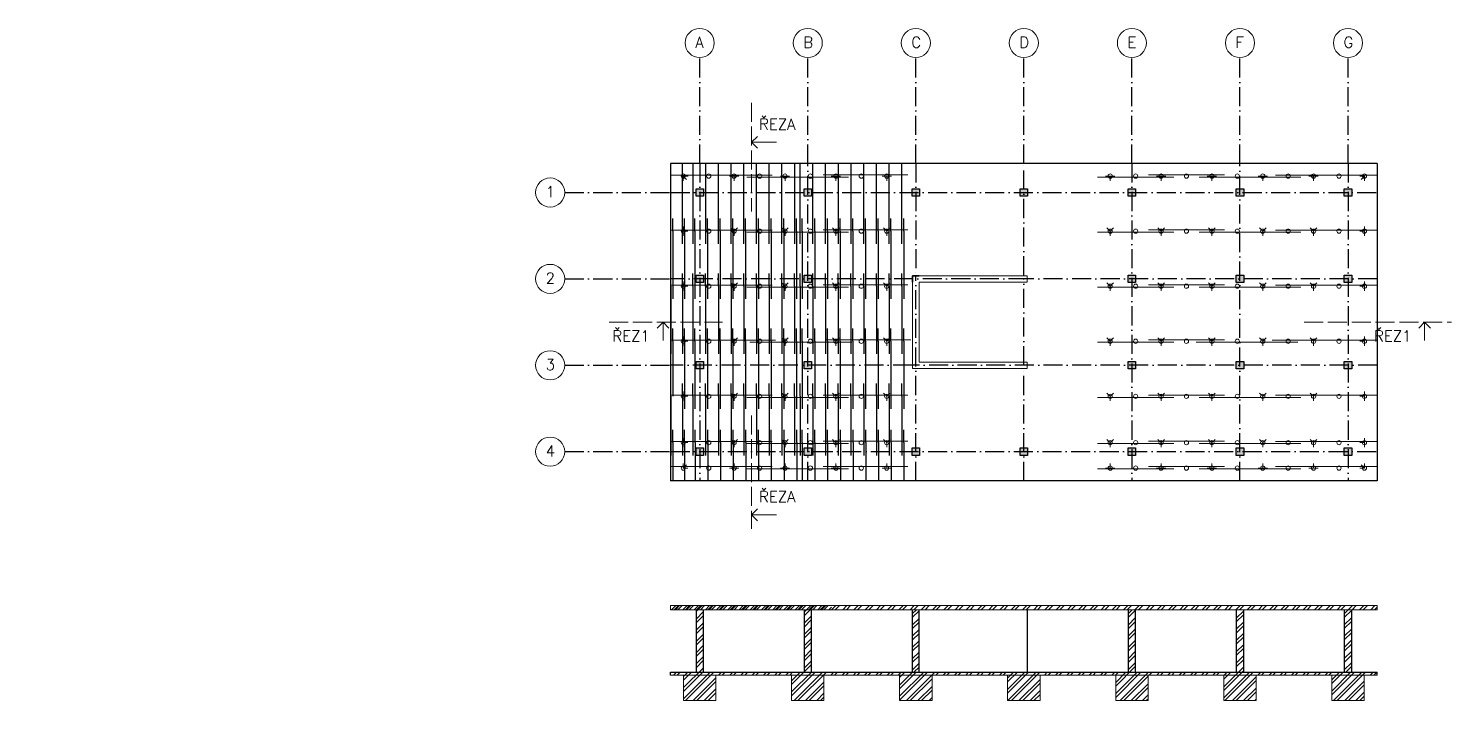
# Model space of a CAD drawing. Header units: millimetres. Extents: x -3518363 to 3223740, y -1530229 to 774657.
# Drawn here: x 2167958 to 2235130, y -194760 to -163017 of the extents above; entities that cross this region are included whole.
import ezdxf

# ---------------------------------------------------------------- set-up
doc = ezdxf.new("R2010")
doc.units = ezdxf.units.MM
doc.header["$LTSCALE"] = 15
doc.header["$MEASUREMENT"] = 0
doc.linetypes.add('ACAD_ISO02W100', pattern=[15, 12, -3])
doc.linetypes.add('ACAD_ISO10W100', pattern=[18, 12, -3, 0, -3])
for name, color, linetype, lineweight in [('bedneni-stena', 7, 'CONTINUOUS', 18), ('BEDNĚNÍ', 150, 'ACAD_ISO02W100', 15), ('Okna a dveře', 2, 'CONTINUOUS', 30), ('osy prův', 30, 'ACAD_ISO10W100', 15), ('texty', 255, 'CONTINUOUS', 15), ('ŘEZ', 11, 'ACAD_ISO10W100', 15), ('šrafy', 32, 'CONTINUOUS', 15)]:
    doc.layers.add(name, color=color, linetype=linetype, lineweight=lineweight)
for name, color, linetype in [('HRANICE ZEMINY', 200, 'CONTINUOUS'), ('objekt 1', 40, 'CONTINUOUS'), ('sloupy', 100, 'CONTINUOUS')]:
    doc.layers.add(name, color=color, linetype=linetype)
doc.layers.add('pásy', color=3, linetype='CONTINUOUS', plot=False)
doc.layers.add('svahovaní', color=7, linetype='CONTINUOUS', lineweight=15, true_color=0xe3331c)
doc.styles.add('romans', font='romans.shx')

msp = doc.modelspace()

# ---------------------------------------------------------------- hatches: boundary and pattern name
at = {"layer": 'HRANICE ZEMINY', "linetype": 'ACAD_ISO02W100', "lineweight": -3, "extrusion": (1.93959e-16, -3.39308e-16, -1)}
h = msp.add_hatch(color=256, dxfattribs=at)
h.dxf.hatch_style = 1
h.paths.add_polyline_path([(-2199468.376, -170940), (-2199468.376, -170590), (-2199818.376, -170590), (-2199818.376, -170940)])
h.paths.add_polyline_path([(-2204568.376, -170940), (-2204568.376, -170590), (-2204918.376, -170590), (-2204918.376, -170940)])
h.paths.add_polyline_path([(-2209668.376, -170940), (-2209668.376, -170590), (-2210018.376, -170590), (-2210018.376, -170940)])
h.paths.add_polyline_path([(-2214768.376, -170940), (-2214768.376, -170590), (-2215118.376, -170590), (-2215118.376, -170940)])
h.paths.add_polyline_path([(-2219868.376, -170940), (-2219868.376, -170590), (-2220218.376, -170590), (-2220218.376, -170940)])
h.paths.add_polyline_path([(-2224968.376, -170940), (-2224968.376, -170590), (-2225318.376, -170590), (-2225318.376, -170940)])
h.paths.add_polyline_path([(-2230068.376, -170940), (-2230068.376, -170590), (-2230418.376, -170590), (-2230418.376, -170940)])
at = {"layer": 'HRANICE ZEMINY', "linetype": 'ByBlock', "lineweight": -3, "extrusion": (1.93959e-16, -3.39308e-16, -1)}
h = msp.add_hatch(color=256, dxfattribs=at)
h.dxf.hatch_style = 1
h.paths.add_polyline_path([(-2199468.376, -179100), (-2199468.376, -178750), (-2199818.376, -178750), (-2199818.376, -179100)])
h.paths.add_polyline_path([(-2204568.376, -179100), (-2204568.376, -178750), (-2204918.376, -178750), (-2204918.376, -179100)])
h.paths.add_polyline_path([(-2204568.376, -175020), (-2204568.376, -174670), (-2204918.376, -174670), (-2204918.376, -175020)])
h.paths.add_polyline_path([(-2199468.376, -175020), (-2199468.376, -174670), (-2199818.376, -174670), (-2199818.376, -175020)])
h.paths.add_polyline_path([(-2219868.376, -179100), (-2219868.376, -178750), (-2220218.376, -178750), (-2220218.376, -179100)])
h.paths.add_polyline_path([(-2230068.376, -179100), (-2230068.376, -178750), (-2230418.376, -178750), (-2230418.376, -179100)])
h.paths.add_polyline_path([(-2224968.376, -179100), (-2224968.376, -178750), (-2225318.376, -178750), (-2225318.376, -179100)])
h.paths.add_polyline_path([(-2230068.376, -175020), (-2230068.376, -174670), (-2230418.376, -174670), (-2230418.376, -175020)])
h.paths.add_polyline_path([(-2224968.376, -175020), (-2224968.376, -174670), (-2225318.376, -174670), (-2225318.376, -175020)])
h.paths.add_polyline_path([(-2219868.376, -175020), (-2219868.376, -174670), (-2220218.376, -174670), (-2220218.376, -175020)])
at = {"layer": 'HRANICE ZEMINY', "linetype": 'ACAD_ISO02W100', "lineweight": -3, "extrusion": (1.93959e-16, -3.39308e-16, -1)}
h = msp.add_hatch(color=256, dxfattribs=at)
h.dxf.hatch_style = 1
h.paths.add_polyline_path([(-2199468.376, -183180), (-2199468.376, -182830), (-2199818.376, -182830), (-2199818.376, -183180)])
h.paths.add_polyline_path([(-2204568.376, -183180), (-2204568.376, -182830), (-2204918.376, -182830), (-2204918.376, -183180)])
h.paths.add_polyline_path([(-2209668.376, -183180), (-2209668.376, -182830), (-2210018.376, -182830), (-2210018.376, -183180)])
h.paths.add_polyline_path([(-2214768.376, -183180), (-2214768.376, -182830), (-2215118.376, -182830), (-2215118.376, -183180)])
h.paths.add_polyline_path([(-2219868.376, -183180), (-2219868.376, -182830), (-2220218.376, -182830), (-2220218.376, -183180)])
h.paths.add_polyline_path([(-2224968.376, -183180), (-2224968.376, -182830), (-2225318.376, -182830), (-2225318.376, -183180)])
h.paths.add_polyline_path([(-2230068.376, -183180), (-2230068.376, -182830), (-2230418.376, -182830), (-2230418.376, -183180)])
at = {"layer": 'šrafy', "linetype": 'ByBlock', "lineweight": 20, "ltscale": 5}
h = msp.add_hatch(dxfattribs=at)
h.set_pattern_fill('ANSI32', color=256, scale=1000)
h.set_pattern_definition([(45, (-129281.62, -305120), (-265.16504, 265.16504), []), (45, (-129104.85, -305120), (-265.16504, 265.16504), [])])
h.paths.add_polyline_path([(2163618.376, -190470), (2163268.376, -190470), (2163268.376, -193420), (2163618.376, -193420)])
h.paths.add_polyline_path([(2101136.752, -190470), (2100786.752, -190470), (2100786.752, -193420), (2101136.752, -193420)])
h.paths.add_polyline_path([(2230418.376, -190470), (2230068.376, -190470), (2230068.376, -193420), (2230418.376, -193420)])
h.paths.add_polyline_path([(2198268.376, -190270), (2198268.376, -190470), (2199468.376, -190470), (2199818.376, -190470), (2231618.376, -190470), (2231618.376, -190270)])
h.paths.add_polyline_path([(2148318.376, -190270), (2148318.376, -190470), (2152123.376, -190470), (2152123.376, -190270)])
h = msp.add_hatch(dxfattribs=at)
h.set_pattern_fill('ANSI32', color=256, scale=1000)
h.set_pattern_definition([(45, (0, -305120), (-265.16504, 265.16504), []), (45, (176.78, -305120), (-265.16504, 265.16504), [])])
h.paths.add_polyline_path([(2200408.376, -193560), (2198878.376, -193560), (2198878.376, -194760), (2200408.376, -194760)])
h.paths.add_polyline_path([(2205508.376, -193560), (2203978.376, -193560), (2203978.376, -194760), (2205508.376, -194760)])
h.paths.add_polyline_path([(2231618.376, -193420), (2198268.376, -193420), (2198268.376, -193560), (2231618.376, -193560)])
h.paths.add_polyline_path([(2204918.376, -190470), (2204568.376, -190470), (2204568.376, -193420), (2204918.376, -193420)])
h.paths.add_polyline_path([(2199818.376, -190470), (2199468.376, -190470), (2199468.376, -193420), (2199818.376, -193420)])
h.paths.add_polyline_path([(2210608.376, -193560), (2209078.376, -193560), (2209078.376, -194760), (2210608.376, -194760)])
h.paths.add_polyline_path([(2215708.376, -193560), (2214178.376, -193560), (2214178.376, -194760), (2215708.376, -194760)])
h.paths.add_polyline_path([(2220808.376, -193560), (2219278.376, -193560), (2219278.376, -194760), (2220808.376, -194760)])
h.paths.add_polyline_path([(2220218.376, -190470), (2219868.376, -190470), (2219868.376, -193420), (2220218.376, -193420)])
h.paths.add_polyline_path([(2225908.376, -193560), (2224378.376, -193560), (2224378.376, -194760), (2225908.376, -194760)])
h.paths.add_polyline_path([(2225318.376, -190470), (2224968.376, -190470), (2224968.376, -193420), (2225318.376, -193420)])
h.paths.add_polyline_path([(2231008.376, -193560), (2229478.376, -193560), (2229478.376, -194760), (2231008.376, -194760)])
h.paths.add_polyline_path([(2205863.376, -190270), (2198268.376, -190270), (2198268.376, -190470), (2205863.376, -190470)])
at = {"layer": 'šrafy', "linetype": 'ByBlock', "lineweight": 30, "ltscale": 5}
h = msp.add_hatch(dxfattribs=at)
h.set_pattern_fill('ANSI32', color=256, scale=1000)
h.set_pattern_definition([(45, (0, -161290), (-265.16504, 265.16504), []), (45, (176.78, -161290), (-265.16504, 265.16504), [])])
h.paths.add_polyline_path([(2209993.376, -190475), (2209693.376, -190475), (2209693.376, -193420), (2209993.376, -193420)])

# ---------------------------------------------------------------- linework, layer by layer
at = {"layer": 'bedneni-stena', "linetype": 'ByBlock', "lineweight": 20, "ltscale": 5}
for p, q in [((2209693.376, -174845), (2209693.376, -174695)), ((2209693.376, -174695), (2215093.376, -174695)), ((2209693.376, -179075), (2209693.376, -174845)), ((2215093.376, -174995), (2209993.376, -174995)), ((2209993.376, -174995), (2209993.376, -178775)), ((2215093.376, -174695), (2215093.376, -174845)), ((2215093.376, -174845), (2215093.376, -174995)), ((2215093.376, -179075), (2209693.376, -179075)), ((2209993.376, -178775), (2214943.376, -178775)), ((2214943.376, -178775), (2215093.376, -178775)), ((2215093.376, -178775), (2215093.376, -179075))]:
    msp.add_line(p, q, dxfattribs=at)
at = {"layer": 'bedneni-stena', "lineweight": 35}
for p, q in [((2209693.376, -174695), (2209693.376, -174995)), ((2209993.376, -174695), (2209693.376, -174695))]:
    msp.add_line(p, q, dxfattribs=at)
at = {"layer": 'bedneni-stena', "linetype": 'ByBlock', "lineweight": 20, "ltscale": 5}
for centre in [(2198868.376, -169990), (2200068.376, -169990), (2201268.376, -169990), (2202468.376, -169990), (2203668.376, -169990), (2204868.376, -169990), (2206068.376, -169990), (2207268.376, -169990), (2208468.376, -169990), (2219018.376, -169990), (2220218.376, -169990), (2221418.376, -169990), (2222618.376, -169990), (2223818.376, -169990), (2225018.376, -169990), (2226218.376, -169990), (2227418.376, -169990), (2228618.376, -169990), (2229818.376, -169990), (2231018.376, -169990), (2198868.376, -172590), (2200068.376, -172590), (2201268.376, -172590), (2202468.376, -172590), (2203668.376, -172590), (2204868.376, -172590), (2206068.376, -172590), (2207268.376, -172590), (2208468.376, -172590), (2219018.376, -172590), (2220218.376, -172590), (2221418.376, -172590), (2222618.376, -172590), (2223818.376, -172590), (2225018.376, -172590), (2226218.376, -172590), (2227418.376, -172590), (2228618.376, -172590), (2229818.376, -172590), (2231018.376, -172590), (2198868.376, -175190), (2200068.376, -175190), (2201268.376, -175190), (2202468.376, -175190), (2203668.376, -175190), (2204868.376, -175190), (2206068.376, -175190), (2207268.376, -175190), (2208468.376, -175190), (2219018.376, -175190), (2220218.376, -175190), (2221418.376, -175190), (2222618.376, -175190), (2223818.376, -175190), (2225018.376, -175190), (2226218.376, -175190), (2227418.376, -175190), (2228618.376, -175190), (2229818.376, -175190), (2231018.376, -175190), (2198868.376, -177790), (2200068.376, -177790), (2201268.376, -177790), (2202468.376, -177790), (2203668.376, -177790), (2204868.376, -177790), (2206068.376, -177790), (2207268.376, -177790), (2208468.376, -177790), (2219018.376, -177790), (2220218.376, -177790), (2221418.376, -177790), (2222618.376, -177790), (2223818.376, -177790), (2225018.376, -177790), (2226218.376, -177790), (2227418.376, -177790), (2228618.376, -177790), (2229818.376, -177790), (2231018.376, -177790), (2198868.376, -180390), (2200068.376, -180390), (2201268.376, -180390), (2202468.376, -180390), (2203668.376, -180390), (2204868.376, -180390), (2206068.376, -180390), (2207268.376, -180390), (2208468.376, -180390), (2219018.376, -180390), (2220218.376, -180390), (2221418.376, -180390), (2222618.376, -180390), (2223818.376, -180390), (2225018.376, -180390), (2226218.376, -180390), (2227418.376, -180390), (2228618.376, -180390), (2229818.376, -180390), (2231018.376, -180390), (2198868.376, -182580), (2200068.376, -182580), (2201268.376, -182580), (2202468.376, -182580), (2203668.376, -182580), (2204868.376, -182580), (2206068.376, -182580), (2207268.376, -182580), (2208468.376, -182580), (2219018.376, -182580), (2220218.376, -182580), (2221418.376, -182580), (2222618.376, -182580), (2223818.376, -182580), (2225018.376, -182580), (2226218.376, -182580), (2227418.376, -182580), (2228618.376, -182580), (2229818.376, -182580), (2231018.376, -182580), (2198868.376, -183780), (2200068.376, -183780), (2201268.376, -183780), (2202468.376, -183780), (2203668.376, -183780), (2204868.376, -183780), (2206068.376, -183780), (2207268.376, -183780), (2208468.376, -183780), (2219018.376, -183780), (2220218.376, -183780), (2221418.376, -183780), (2222618.376, -183780), (2223818.376, -183780), (2225018.376, -183780), (2226218.376, -183780), (2227418.376, -183780), (2228618.376, -183780), (2229818.376, -183780), (2231018.376, -183780)]:
    msp.add_circle(centre, 100, dxfattribs=at)
at = {"layer": 'BEDNĚNÍ', "linetype": 'ACAD_ISO02W100', "lineweight": 20, "ltscale": 5}
for p, q in [((2198268.376, -190470), (2231618.376, -190470)), ((2198268.376, -190475), (2231618.376, -190475))]:
    msp.add_line(p, q, dxfattribs=at)
at = {"layer": 'objekt 1', "lineweight": -3, "extrusion": (1.93959e-16, -3.39308e-16, -1)}
for p, q in [((2231618.376, -169390), (2198268.376, -169390)), ((2198268.376, -169390), (2198268.376, -184380)), ((2231618.376, -169390), (2231618.376, -184380)), ((2231618.376, -184380), (2198268.376, -184380))]:
    msp.add_line(p, q, dxfattribs=at)
at = {"layer": 'objekt 1', "lineweight": -3, "extrusion": (-1.93959e-16, -3.39308e-16, -1)}
msp.add_line((2231618.376, -169390), (2231618.376, -184380), dxfattribs=at)
at = {"layer": 'Okna a dveře', "linetype": 'ByBlock', "lineweight": 20, "ltscale": 5}
for p, q in [((2198268.376, -169940), (2202468.376, -169940)), ((2202468.376, -169940), (2203068.376, -169940)), ((2206068.376, -169930), (2205468.376, -169930)), ((2206068.376, -169930), (2209460, -169930)), ((2221418.376, -169930), (2220818.376, -169930)), ((2223818.376, -169930), (2221418.376, -169930)), ((2223818.376, -169930), (2224418.376, -169930)), ((2223818.376, -169930), (2224418.376, -169930)), ((2227418.376, -169940), (2226818.376, -169940)), ((2231618.376, -169940), (2227418.376, -169940)), ((2202468.376, -170040), (2201868.376, -170040)), ((2202468.376, -170040), (2206068.376, -170040)), ((2206068.376, -170040), (2206668.376, -170040)), ((2219018.376, -170040), (2218418.376, -170040)), ((2221418.376, -170040), (2219018.376, -170040)), ((2221418.376, -170040), (2222018.376, -170040)), ((2223818.376, -170040), (2223218.376, -170040)), ((2227418.376, -170040), (2223818.376, -170040)), ((2227418.376, -170040), (2228018.376, -170040)), ((2198268.376, -172540), (2202468.376, -172540)), ((2202468.376, -172540), (2203068.376, -172540)), ((2206068.376, -172530), (2205468.376, -172530)), ((2206068.376, -172530), (2209460, -172530)), ((2221418.376, -172530), (2220818.376, -172530)), ((2223818.376, -172530), (2221418.376, -172530)), ((2223818.376, -172530), (2224418.376, -172530)), ((2223818.376, -172530), (2224418.376, -172530)), ((2227418.376, -172540), (2226818.376, -172540)), ((2231618.376, -172540), (2227418.376, -172540)), ((2202468.376, -172640), (2201868.376, -172640)), ((2202468.376, -172640), (2206068.376, -172640)), ((2206068.376, -172640), (2206668.376, -172640)), ((2219018.376, -172640), (2218418.376, -172640)), ((2221418.376, -172640), (2219018.376, -172640)), ((2221418.376, -172640), (2222018.376, -172640)), ((2223818.376, -172640), (2223218.376, -172640)), ((2227418.376, -172640), (2223818.376, -172640)), ((2227418.376, -172640), (2228018.376, -172640)), ((2198268.376, -175140), (2202468.376, -175140)), ((2202468.376, -175240), (2201868.376, -175240)), ((2202468.376, -175140), (2203068.376, -175140)), ((2202468.376, -175240), (2206068.376, -175240)), ((2206068.376, -175130), (2205468.376, -175130)), ((2206068.376, -175130), (2209460, -175130)), ((2206068.376, -175240), (2206668.376, -175240)), ((2219018.376, -175240), (2218418.376, -175240)), ((2221418.376, -175240), (2219018.376, -175240)), ((2221418.376, -175130), (2220818.376, -175130)), ((2223818.376, -175130), (2221418.376, -175130)), ((2221418.376, -175240), (2222018.376, -175240)), ((2223818.376, -175240), (2223218.376, -175240)), ((2223818.376, -175130), (2224418.376, -175130)), ((2223818.376, -175130), (2224418.376, -175130)), ((2227418.376, -175240), (2223818.376, -175240)), ((2227418.376, -175140), (2226818.376, -175140)), ((2231618.376, -175140), (2227418.376, -175140)), ((2227418.376, -175240), (2228018.376, -175240)), ((2198268.376, -177738.603), (2202615.998, -177738.603)), ((2202615.998, -177838.603), (2202015.998, -177838.603)), ((2202615.998, -177738.603), (2203215.998, -177738.603)), ((2202615.998, -177838.603), (2206215.998, -177838.603)), ((2206215.998, -177728.603), (2205615.998, -177728.603)), ((2206215.998, -177728.603), (2209607.622, -177728.603)), ((2206215.998, -177838.603), (2206815.998, -177838.603)), ((2219018.376, -177838.603), (2218418.376, -177838.603)), ((2221418.376, -177838.603), (2219018.376, -177838.603)), ((2221418.376, -177728.603), (2220818.376, -177728.603)), ((2223818.376, -177728.603), (2221418.376, -177728.603)), ((2221418.376, -177838.603), (2222018.376, -177838.603)), ((2223670.754, -177838.603), (2223070.754, -177838.603)), ((2223670.754, -177728.603), (2224270.754, -177728.603)), ((2227270.754, -177838.603), (2223670.754, -177838.603)), ((2223818.376, -177728.603), (2224418.376, -177728.603)), ((2227270.754, -177738.603), (2226670.754, -177738.603)), ((2231618.376, -177738.603), (2227270.754, -177738.603)), ((2227270.754, -177838.603), (2227870.754, -177838.603)), ((2198268.376, -180340), (2202468.376, -180340)), ((2202468.376, -180440), (2201868.376, -180440)), ((2202468.376, -180340), (2203068.376, -180340)), ((2202468.376, -180440), (2206068.376, -180440)), ((2206068.376, -180330), (2205468.376, -180330)), ((2206068.376, -180330), (2209460, -180330)), ((2206068.376, -180440), (2206668.376, -180440)), ((2219018.376, -180440), (2218418.376, -180440)), ((2221418.376, -180440), (2219018.376, -180440)), ((2221418.376, -180330), (2220818.376, -180330)), ((2223818.376, -180330), (2221418.376, -180330)), ((2221418.376, -180440), (2222018.376, -180440)), ((2223818.376, -180440), (2223218.376, -180440)), ((2223818.376, -180330), (2224418.376, -180330)), ((2223818.376, -180330), (2224418.376, -180330)), ((2227418.376, -180440), (2223818.376, -180440)), ((2227418.376, -180340), (2226818.376, -180340)), ((2231618.376, -180340), (2227418.376, -180340)), ((2227418.376, -180440), (2228018.376, -180440)), ((2198268.376, -182520), (2202468.376, -182520)), ((2202468.376, -182620), (2201868.376, -182620)), ((2202468.376, -182520), (2203068.376, -182520)), ((2202468.376, -182620), (2206068.376, -182620)), ((2206068.376, -182510), (2205468.376, -182510)), ((2206068.376, -182510), (2209460, -182510)), ((2206068.376, -182620), (2206668.376, -182620)), ((2219018.376, -182620), (2218418.376, -182620)), ((2221418.376, -182620), (2219018.376, -182620)), ((2221418.376, -182510), (2220818.376, -182510)), ((2223818.376, -182510), (2221418.376, -182510)), ((2221418.376, -182620), (2222018.376, -182620)), ((2223818.376, -182620), (2223218.376, -182620)), ((2223818.376, -182510), (2224418.376, -182510)), ((2223818.376, -182510), (2224418.376, -182510)), ((2227418.376, -182620), (2223818.376, -182620)), ((2227418.376, -182520), (2226818.376, -182520)), ((2231618.376, -182520), (2227418.376, -182520)), ((2227418.376, -182620), (2228018.376, -182620)), ((2198268.376, -183710), (2202468.376, -183710)), ((2202468.376, -183810), (2201868.376, -183810)), ((2202468.376, -183710), (2203068.376, -183710)), ((2202468.376, -183810), (2206068.376, -183810)), ((2206068.376, -183700), (2205468.376, -183700)), ((2206068.376, -183700), (2209460, -183700)), ((2206068.376, -183810), (2206668.376, -183810)), ((2219018.376, -183810), (2218418.376, -183810)), ((2221418.376, -183810), (2219018.376, -183810)), ((2221418.376, -183700), (2220818.376, -183700)), ((2223818.376, -183700), (2221418.376, -183700)), ((2221418.376, -183810), (2222018.376, -183810)), ((2223818.376, -183810), (2223218.376, -183810)), ((2223818.376, -183700), (2224418.376, -183700)), ((2227418.376, -183810), (2223818.376, -183810)), ((2227418.376, -183710), (2226818.376, -183710)), ((2231618.376, -183710), (2227418.376, -183710)), ((2227418.376, -183810), (2228018.376, -183810))]:
    msp.add_line(p, q, dxfattribs=at)
at = {"layer": 'osy prův', "linetype": 'ACAD_ISO10W100', "lineweight": -3, "ltscale": 5}
for p, q in [((2199643.376, -169390), (2199643.376, -164390)), ((2204743.376, -169390), (2204743.376, -164390)), ((2209843.376, -169390), (2209843.376, -164390)), ((2214943.376, -169390), (2214943.376, -164390)), ((2220043.376, -169390), (2220043.376, -164390)), ((2225143.376, -169390), (2225143.376, -164390)), ((2230243.376, -169390), (2230243.376, -164390)), ((2193268.376, -170765), (2198268.376, -170765)), ((2193268.376, -174845), (2198268.376, -174845)), ((2193268.376, -178925), (2198268.376, -178925)), ((2193268.376, -183005), (2198268.376, -183005))]:
    msp.add_line(p, q, dxfattribs=at)
at = {"layer": 'osy prův', "linetype": 'ACAD_ISO10W100', "lineweight": -3, "ltscale": 5, "extrusion": (1.93959e-16, -3.39308e-16, -1)}
for p, q in [((2199643.376, -169390), (2199643.376, -184380)), ((2204743.376, -184380), (2204743.376, -169390)), ((2209843.376, -169390), (2209843.376, -174670)), ((2214943.376, -174670), (2214943.376, -169390)), ((2220043.376, -169390), (2220043.376, -184380)), ((2225143.376, -184380), (2225143.376, -169390)), ((2230243.376, -169390), (2230243.376, -184380)), ((2198268.376, -170765), (2231618.376, -170765)), ((2215118.376, -174845), (2198268.376, -174845)), ((2209843.376, -184380), (2209843.376, -174670)), ((2214943.376, -178920), (2214943.376, -174850)), ((2231618.376, -174845), (2215118.376, -174845)), ((2209668.376, -178925), (2198268.376, -178925)), ((2231618.376, -178925), (2209668.376, -178925)), ((2214943.376, -184380), (2214943.376, -179100)), ((2198268.376, -183005), (2231618.376, -183005))]:
    msp.add_line(p, q, dxfattribs=at)
at = {"layer": 'pásy', "linetype": 'ByBlock', "lineweight": 20, "ltscale": 5}
for p, q in [((2198868.376, -169990), (2199090, -169990)), ((2198868.376, -169990), (2198868.376, -170210)), ((2198868.376, -169990), (2199023.94, -170145.563)), ((2201268.376, -169990), (2201048.376, -169990)), ((2201268.376, -169990), (2201488.376, -169990)), ((2201268.376, -169990), (2201268.376, -170210)), ((2203668.376, -169990), (2203448.376, -169990)), ((2203668.376, -169990), (2203888.376, -169990)), ((2203668.376, -169990), (2203668.376, -170210)), ((2206068.376, -169990), (2205848.376, -169990)), ((2206068.376, -169990), (2206288.376, -169990)), ((2206068.376, -169990), (2206068.376, -170210)), ((2208468.376, -169990), (2208248.376, -169990)), ((2208468.376, -169990), (2208688.376, -169990)), ((2208468.376, -169990), (2208468.376, -170210)), ((2219018.376, -169990), (2218798.376, -169990)), ((2219018.376, -169990), (2219238.376, -169990)), ((2219018.376, -169990), (2219018.376, -170210)), ((2221418.376, -169990), (2221198.376, -169990)), ((2221418.376, -169990), (2221638.376, -169990)), ((2221418.376, -169990), (2221418.376, -170210)), ((2223818.376, -169990), (2223598.376, -169990)), ((2223818.376, -169990), (2224038.376, -169990)), ((2223818.376, -169990), (2223818.376, -170210)), ((2226218.376, -169990), (2225998.376, -169990)), ((2226218.376, -169990), (2226438.376, -169990)), ((2226218.376, -169990), (2226218.376, -170210)), ((2228618.376, -169990), (2228398.376, -169990)), ((2228618.376, -169990), (2228838.376, -169990)), ((2228618.376, -169990), (2228618.376, -170210)), ((2231018.376, -169990), (2230796.752, -169990)), ((2231018.376, -169990), (2230862.813, -170145.563)), ((2231018.376, -169990), (2231018.376, -170210)), ((2198868.376, -172590), (2198868.376, -172370)), ((2198868.376, -172590), (2198868.376, -172810)), ((2198868.376, -172590), (2199088.376, -172590)), ((2201268.376, -172590), (2201112.813, -172434.437)), ((2201268.376, -172590), (2201423.94, -172434.437)), ((2201268.376, -172590), (2201268.376, -172810)), ((2203668.376, -172590), (2203512.813, -172434.437)), ((2203668.376, -172590), (2203823.94, -172434.437)), ((2203668.376, -172590), (2203668.376, -172810)), ((2206068.376, -172590), (2205912.813, -172434.437)), ((2206068.376, -172590), (2206223.94, -172434.437)), ((2206068.376, -172590), (2206068.376, -172810)), ((2208468.376, -172590), (2208312.813, -172434.437)), ((2208468.376, -172590), (2208623.94, -172434.437)), ((2208468.376, -172590), (2208468.376, -172810)), ((2219018.376, -172590), (2218862.813, -172434.437)), ((2219018.376, -172590), (2219173.94, -172434.437)), ((2219018.376, -172590), (2219018.376, -172810)), ((2221418.376, -172590), (2221262.813, -172434.437)), ((2221418.376, -172590), (2221573.94, -172434.437)), ((2221418.376, -172590), (2221418.376, -172810)), ((2223818.376, -172590), (2223662.813, -172434.437)), ((2223818.376, -172590), (2223973.94, -172434.437)), ((2223818.376, -172590), (2223818.376, -172810)), ((2226218.376, -172590), (2226062.813, -172434.437)), ((2226218.376, -172590), (2226373.94, -172434.437)), ((2226218.376, -172590), (2226218.376, -172810)), ((2228618.376, -172590), (2228462.813, -172434.437)), ((2228618.376, -172590), (2228773.94, -172434.437)), ((2228618.376, -172590), (2228618.376, -172810)), ((2231018.376, -172590), (2230798.376, -172590)), ((2231018.376, -172590), (2231018.376, -172370)), ((2231018.376, -172590), (2231018.376, -172810)), ((2198868.376, -175190), (2198868.376, -174970)), ((2198868.376, -175190), (2198868.376, -175410)), ((2198868.376, -175190), (2199088.376, -175190)), ((2201268.376, -175190), (2201112.813, -175034.437)), ((2201268.376, -175190), (2201423.94, -175034.437)), ((2201268.376, -175190), (2201268.376, -175410)), ((2203668.376, -175190), (2203512.813, -175034.437)), ((2203668.376, -175190), (2203823.94, -175034.437)), ((2203668.376, -175190), (2203668.376, -175410)), ((2206068.376, -175190), (2205912.813, -175034.437)), ((2206068.376, -175190), (2206223.94, -175034.437)), ((2206068.376, -175190), (2206068.376, -175410)), ((2208468.376, -175190), (2208312.813, -175034.437)), ((2208468.376, -175190), (2208623.94, -175034.437)), ((2208468.376, -175190), (2208468.376, -175410)), ((2219018.376, -175190), (2218862.813, -175034.437)), ((2219018.376, -175190), (2219173.94, -175034.437)), ((2219018.376, -175190), (2219018.376, -175410)), ((2221418.376, -175190), (2221262.813, -175034.437)), ((2221418.376, -175190), (2221573.94, -175034.437)), ((2221418.376, -175190), (2221418.376, -175410)), ((2223818.376, -175190), (2223662.813, -175034.437)), ((2223818.376, -175190), (2223973.94, -175034.437)), ((2223818.376, -175190), (2223818.376, -175410)), ((2226218.376, -175190), (2226062.813, -175034.437)), ((2226218.376, -175190), (2226373.94, -175034.437)), ((2226218.376, -175190), (2226218.376, -175410)), ((2228618.376, -175190), (2228462.813, -175034.437)), ((2228618.376, -175190), (2228773.94, -175034.437)), ((2228618.376, -175190), (2228618.376, -175410)), ((2231018.376, -175190), (2230798.376, -175190)), ((2231018.376, -175190), (2231018.376, -174970)), ((2231018.376, -175190), (2231018.376, -175410)), ((2198868.376, -177790), (2198868.376, -177570)), ((2198868.376, -177790), (2198868.376, -178010)), ((2198868.376, -177790), (2199088.376, -177790)), ((2201268.376, -177790), (2201112.813, -177634.437)), ((2201268.376, -177790), (2201423.94, -177634.437)), ((2201268.376, -177790), (2201268.376, -178010)), ((2203668.376, -177790), (2203512.813, -177634.437)), ((2203668.376, -177790), (2203823.94, -177634.437)), ((2203668.376, -177790), (2203668.376, -178010)), ((2206068.376, -177790), (2205912.813, -177634.437)), ((2206068.376, -177790), (2206223.94, -177634.437)), ((2206068.376, -177790), (2206068.376, -178010)), ((2208468.376, -177790), (2208312.813, -177634.437)), ((2208468.376, -177790), (2208623.94, -177634.437)), ((2208468.376, -177790), (2208468.376, -178010)), ((2219018.376, -177790), (2218862.813, -177634.437)), ((2219018.376, -177790), (2219173.94, -177634.437)), ((2219018.376, -177790), (2219018.376, -178010)), ((2221418.376, -177790), (2221262.813, -177634.437)), ((2221418.376, -177790), (2221573.94, -177634.437)), ((2221418.376, -177790), (2221418.376, -178010)), ((2223818.376, -177790), (2223662.813, -177634.437)), ((2223818.376, -177790), (2223973.94, -177634.437)), ((2223818.376, -177790), (2223818.376, -178010)), ((2226218.376, -177790), (2226062.813, -177634.437)), ((2226218.376, -177790), (2226373.94, -177634.437)), ((2226218.376, -177790), (2226218.376, -178010)), ((2228618.376, -177790), (2228462.813, -177634.437)), ((2228618.376, -177790), (2228773.94, -177634.437)), ((2228618.376, -177790), (2228618.376, -178010)), ((2231018.376, -177790), (2230798.376, -177790)), ((2231018.376, -177790), (2231018.376, -177570)), ((2231018.376, -177790), (2231018.376, -178010)), ((2198868.376, -180390), (2198868.376, -180170)), ((2198868.376, -180390), (2198868.376, -180610)), ((2198868.376, -180390), (2199088.376, -180390)), ((2201268.376, -180390), (2201112.813, -180234.437)), ((2201268.376, -180390), (2201423.94, -180234.437)), ((2201268.376, -180390), (2201268.376, -180610)), ((2203668.376, -180390), (2203512.813, -180234.437)), ((2203668.376, -180390), (2203823.94, -180234.437)), ((2203668.376, -180390), (2203668.376, -180610)), ((2206068.376, -180390), (2205912.813, -180234.437)), ((2206068.376, -180390), (2206223.94, -180234.437)), ((2206068.376, -180390), (2206068.376, -180610)), ((2208468.376, -180390), (2208312.813, -180234.437)), ((2208468.376, -180390), (2208623.94, -180234.437)), ((2208468.376, -180390), (2208468.376, -180610)), ((2219018.376, -180390), (2218862.813, -180234.437)), ((2219018.376, -180390), (2219173.94, -180234.437)), ((2219018.376, -180390), (2219018.376, -180610)), ((2221418.376, -180390), (2221262.813, -180234.437)), ((2221418.376, -180390), (2221573.94, -180234.437)), ((2221418.376, -180390), (2221418.376, -180610)), ((2223818.376, -180390), (2223662.813, -180234.437)), ((2223818.376, -180390), (2223973.94, -180234.437)), ((2223818.376, -180390), (2223818.376, -180610)), ((2226218.376, -180390), (2226062.813, -180234.437)), ((2226218.376, -180390), (2226373.94, -180234.437)), ((2226218.376, -180390), (2226218.376, -180610)), ((2228618.376, -180390), (2228462.813, -180234.437)), ((2228618.376, -180390), (2228773.94, -180234.437)), ((2228618.376, -180390), (2228618.376, -180610)), ((2231018.376, -180390), (2230798.376, -180390)), ((2231018.376, -180390), (2231018.376, -180170)), ((2231018.376, -180390), (2231018.376, -180610)), ((2198868.376, -182580), (2198868.376, -182360)), ((2198868.376, -182580), (2198868.376, -182800)), ((2198868.376, -182580), (2199088.376, -182580)), ((2201268.376, -182580), (2201112.813, -182424.437)), ((2201268.376, -182580), (2201423.94, -182424.437)), ((2201268.376, -182580), (2201268.376, -182800)), ((2203668.376, -182580), (2203512.813, -182424.437)), ((2203668.376, -182580), (2203823.94, -182424.437)), ((2203668.376, -182580), (2203668.376, -182800)), ((2206068.376, -182580), (2205912.813, -182424.437)), ((2206068.376, -182580), (2206223.94, -182424.437)), ((2206068.376, -182580), (2206068.376, -182800)), ((2208468.376, -182580), (2208312.813, -182424.437)), ((2208468.376, -182580), (2208623.94, -182424.437)), ((2208468.376, -182580), (2208468.376, -182800)), ((2219018.376, -182580), (2218862.813, -182424.437)), ((2219018.376, -182580), (2219173.94, -182424.437)), ((2219018.376, -182580), (2219018.376, -182800)), ((2221418.376, -182580), (2221262.813, -182424.437)), ((2221418.376, -182580), (2221573.94, -182424.437)), ((2221418.376, -182580), (2221418.376, -182800)), ((2223818.376, -182580), (2223662.813, -182424.437)), ((2223818.376, -182580), (2223973.94, -182424.437)), ((2223818.376, -182580), (2223818.376, -182800)), ((2226218.376, -182580), (2226062.813, -182424.437)), ((2226218.376, -182580), (2226373.94, -182424.437)), ((2226218.376, -182580), (2226218.376, -182800)), ((2228618.376, -182580), (2228462.813, -182424.437)), ((2228618.376, -182580), (2228773.94, -182424.437)), ((2228618.376, -182580), (2228618.376, -182800)), ((2231018.376, -182580), (2230798.376, -182580)), ((2231018.376, -182580), (2231018.376, -182360)), ((2231018.376, -182580), (2231018.376, -182800)), ((2198868.376, -183780), (2198868.376, -183560)), ((2198868.376, -183780), (2199023.94, -183624.437)), ((2198868.376, -183780), (2199088.376, -183780)), ((2201268.376, -183780), (2201048.376, -183780)), ((2201268.376, -183780), (2201268.376, -183560)), ((2201268.376, -183780), (2201488.376, -183780)), ((2203668.376, -183780), (2203448.376, -183780)), ((2203668.376, -183780), (2203668.376, -183560)), ((2203668.376, -183780), (2203888.376, -183780)), ((2206068.376, -183780), (2205848.376, -183780)), ((2206068.376, -183780), (2206068.376, -183560)), ((2206068.376, -183780), (2206288.376, -183780)), ((2208468.376, -183780), (2208248.376, -183780)), ((2208468.376, -183780), (2208468.376, -183560)), ((2208468.376, -183780), (2208688.376, -183780)), ((2219018.376, -183780), (2218798.376, -183780)), ((2219018.376, -183780), (2219018.376, -183560)), ((2219018.376, -183780), (2219238.376, -183780)), ((2221418.376, -183780), (2221198.376, -183780)), ((2221418.376, -183780), (2221418.376, -183560)), ((2221418.376, -183780), (2221638.376, -183780)), ((2223818.376, -183780), (2223598.376, -183780)), ((2223818.376, -183780), (2223818.376, -183560)), ((2223818.376, -183780), (2224038.376, -183780)), ((2226218.376, -183780), (2225998.376, -183780)), ((2226218.376, -183780), (2226218.376, -183560)), ((2226218.376, -183780), (2226438.376, -183780)), ((2228618.376, -183780), (2228398.376, -183780)), ((2228618.376, -183780), (2228618.376, -183560)), ((2228618.376, -183780), (2228838.376, -183780)), ((2231018.376, -183780), (2230798.376, -183780)), ((2231018.376, -183780), (2230862.813, -183624.437)), ((2231018.376, -183780), (2231018.376, -183560))]:
    msp.add_line(p, q, dxfattribs=at)
at = {"layer": 'sloupy', "linetype": 'ByBlock', "lineweight": -3, "ltscale": 5, "extrusion": (1.93959e-16, -3.39308e-16, -1)}
for p, q in [((2199468.376, -170590), (2199818.376, -170590)), ((2199468.376, -170940), (2199468.376, -170590)), ((2199818.376, -170590), (2199818.376, -170940)), ((2204568.376, -170590), (2204918.376, -170590)), ((2204568.376, -170940), (2204568.376, -170590)), ((2204918.376, -170590), (2204918.376, -170940)), ((2209668.376, -170590), (2210018.376, -170590)), ((2209668.376, -170940), (2209668.376, -170590)), ((2210018.376, -170590), (2210018.376, -170940)), ((2214768.376, -170590), (2215118.376, -170590)), ((2214768.376, -170940), (2214768.376, -170590)), ((2215118.376, -170590), (2215118.376, -170940)), ((2219868.376, -170590), (2220218.376, -170590)), ((2219868.376, -170940), (2219868.376, -170590)), ((2220218.376, -170590), (2220218.376, -170940)), ((2224968.376, -170590), (2225318.376, -170590)), ((2224968.376, -170940), (2224968.376, -170590)), ((2225318.376, -170590), (2225318.376, -170940)), ((2230068.376, -170590), (2230418.376, -170590)), ((2230068.376, -170940), (2230068.376, -170590)), ((2230418.376, -170590), (2230418.376, -170940)), ((2199818.376, -170940), (2199468.376, -170940)), ((2204918.376, -170940), (2204568.376, -170940)), ((2210018.376, -170940), (2209668.376, -170940)), ((2215118.376, -170940), (2214768.376, -170940)), ((2220218.376, -170940), (2219868.376, -170940)), ((2225318.376, -170940), (2224968.376, -170940)), ((2230418.376, -170940), (2230068.376, -170940)), ((2199468.376, -174670), (2199818.376, -174670)), ((2199468.376, -175020), (2199468.376, -174670)), ((2199818.376, -175020), (2199468.376, -175020)), ((2199818.376, -174670), (2199818.376, -175020)), ((2204568.376, -174670), (2204918.376, -174670)), ((2204568.376, -175020), (2204568.376, -174670)), ((2204918.376, -175020), (2204568.376, -175020)), ((2204918.376, -174670), (2204918.376, -175020)), ((2219868.376, -174670), (2220218.376, -174670)), ((2219868.376, -175020), (2219868.376, -174670)), ((2220218.376, -175020), (2219868.376, -175020)), ((2220218.376, -174670), (2220218.376, -175020)), ((2224968.376, -174670), (2225318.376, -174670)), ((2224968.376, -175020), (2224968.376, -174670)), ((2225318.376, -175020), (2224968.376, -175020)), ((2225318.376, -174670), (2225318.376, -175020)), ((2230068.376, -174670), (2230418.376, -174670)), ((2230068.376, -175020), (2230068.376, -174670)), ((2230418.376, -175020), (2230068.376, -175020)), ((2230418.376, -174670), (2230418.376, -175020)), ((2199468.376, -178750), (2199818.376, -178750)), ((2199468.376, -179100), (2199468.376, -178750)), ((2199818.376, -179100), (2199468.376, -179100)), ((2199818.376, -178750), (2199818.376, -179100)), ((2204568.376, -178750), (2204918.376, -178750)), ((2204568.376, -179100), (2204568.376, -178750)), ((2204918.376, -179100), (2204568.376, -179100)), ((2204918.376, -178750), (2204918.376, -179100)), ((2219868.376, -178750), (2220218.376, -178750)), ((2219868.376, -179100), (2219868.376, -178750)), ((2220218.376, -179100), (2219868.376, -179100)), ((2220218.376, -178750), (2220218.376, -179100)), ((2224968.376, -178750), (2225318.376, -178750)), ((2224968.376, -179100), (2224968.376, -178750)), ((2225318.376, -179100), (2224968.376, -179100)), ((2225318.376, -178750), (2225318.376, -179100)), ((2230068.376, -178750), (2230418.376, -178750)), ((2230068.376, -179100), (2230068.376, -178750)), ((2230418.376, -179100), (2230068.376, -179100)), ((2230418.376, -178750), (2230418.376, -179100)), ((2199468.376, -182830), (2199818.376, -182830)), ((2199468.376, -183180), (2199468.376, -182830)), ((2199818.376, -183180), (2199468.376, -183180)), ((2199818.376, -182830), (2199818.376, -183180)), ((2204568.376, -182830), (2204918.376, -182830)), ((2204568.376, -183180), (2204568.376, -182830)), ((2204918.376, -183180), (2204568.376, -183180)), ((2204918.376, -182830), (2204918.376, -183180)), ((2209668.376, -182830), (2210018.376, -182830)), ((2209668.376, -183180), (2209668.376, -182830)), ((2210018.376, -183180), (2209668.376, -183180)), ((2210018.376, -182830), (2210018.376, -183180)), ((2214768.376, -182830), (2215118.376, -182830)), ((2214768.376, -183180), (2214768.376, -182830)), ((2215118.376, -183180), (2214768.376, -183180)), ((2215118.376, -182830), (2215118.376, -183180)), ((2219868.376, -182830), (2220218.376, -182830)), ((2219868.376, -183180), (2219868.376, -182830)), ((2220218.376, -183180), (2219868.376, -183180)), ((2220218.376, -182830), (2220218.376, -183180)), ((2224968.376, -182830), (2225318.376, -182830)), ((2224968.376, -183180), (2224968.376, -182830)), ((2225318.376, -183180), (2224968.376, -183180)), ((2225318.376, -182830), (2225318.376, -183180)), ((2230068.376, -182830), (2230418.376, -182830)), ((2230068.376, -183180), (2230068.376, -182830)), ((2230418.376, -183180), (2230068.376, -183180)), ((2230418.376, -182830), (2230418.376, -183180))]:
    msp.add_line(p, q, dxfattribs=at)
at = {"layer": 'svahovaní', "color": 0, "lineweight": 30, "ltscale": 5}
for p, q in [((2198268.376, -169390), (2198268.376, -172590)), ((2198818.376, -169390), (2198818.376, -172590)), ((2199310, -169390), (2199310, -172590)), ((2199910, -169390), (2199910, -172590)), ((2200510, -169390), (2200510, -172590)), ((2201110, -169390), (2201110, -172590)), ((2201710, -169390), (2201710, -172590)), ((2202310, -169390), (2202310, -172590)), ((2202910, -169390), (2202910, -172590)), ((2203510, -169390), (2203510, -172590)), ((2204110, -169390), (2204110, -172590)), ((2204370, -169390), (2204370, -172590)), ((2204970, -169390), (2204970, -172590)), ((2205570, -169390), (2205570, -172590)), ((2206170, -169390), (2206170, -172590)), ((2206770, -169390), (2206770, -172590)), ((2207370, -169390), (2207370, -172590)), ((2207970, -169390), (2207970, -172590)), ((2208570, -169390), (2208570, -172590)), ((2209170, -169390), (2209170, -172590)), ((2198268.376, -172590), (2198268.376, -173190)), ((2198370, -172590), (2198370, -171990)), ((2198370, -172590), (2198370, -175190)), ((2198818.376, -172590), (2198818.376, -173190)), ((2198920, -172590), (2198920, -171990)), ((2198920, -172590), (2198920, -175190)), ((2199310, -172590), (2199310, -173190)), ((2199411.624, -172590), (2199411.624, -171990)), ((2199411.624, -172590), (2199411.624, -175190)), ((2199910, -172590), (2199910, -173190)), ((2200011.624, -172590), (2200011.624, -171990)), ((2200011.624, -172590), (2200011.624, -175190)), ((2200510, -172590), (2200510, -173190)), ((2200611.624, -172590), (2200611.624, -171990)), ((2200611.624, -172590), (2200611.624, -175190)), ((2201110, -172590), (2201110, -173190)), ((2201211.624, -172590), (2201211.624, -171990)), ((2201211.624, -172590), (2201211.624, -175190)), ((2201710, -172590), (2201710, -173190)), ((2201811.624, -172590), (2201811.624, -171990)), ((2201811.624, -172590), (2201811.624, -175190)), ((2202310, -172590), (2202310, -173190)), ((2202411.624, -172590), (2202411.624, -171990)), ((2202411.624, -172590), (2202411.624, -175190)), ((2202910, -172590), (2202910, -173190)), ((2203011.624, -172590), (2203011.624, -171990)), ((2203011.624, -172590), (2203011.624, -175190)), ((2203510, -172590), (2203510, -173190)), ((2203611.624, -172590), (2203611.624, -171990)), ((2203611.624, -172590), (2203611.624, -175190)), ((2204110, -172590), (2204110, -173190)), ((2204211.624, -172590), (2204211.624, -171990)), ((2204211.624, -172590), (2204211.624, -175190)), ((2204370, -172590), (2204370, -173190)), ((2204471.624, -172590), (2204471.624, -171990)), ((2204471.624, -172590), (2204471.624, -175190)), ((2204970, -172590), (2204970, -173190)), ((2205071.624, -172590), (2205071.624, -171990)), ((2205071.624, -172590), (2205071.624, -175190)), ((2205570, -172590), (2205570, -173190)), ((2205671.624, -172590), (2205671.624, -171990)), ((2205671.624, -172590), (2205671.624, -175190)), ((2206170, -172590), (2206170, -173190)), ((2206271.624, -172590), (2206271.624, -171990)), ((2206271.624, -172590), (2206271.624, -175190)), ((2206770, -172590), (2206770, -173190)), ((2206871.624, -172590), (2206871.624, -171990)), ((2206871.624, -172590), (2206871.624, -175190)), ((2207370, -172590), (2207370, -173190)), ((2207471.624, -172590), (2207471.624, -171990)), ((2207471.624, -172590), (2207471.624, -175190)), ((2207970, -172590), (2207970, -173190)), ((2208071.624, -172590), (2208071.624, -171990)), ((2208071.624, -172590), (2208071.624, -175190)), ((2208570, -172590), (2208570, -173190)), ((2208671.624, -172590), (2208671.624, -171990)), ((2208671.624, -172590), (2208671.624, -175190)), ((2209170, -172590), (2209170, -173190)), ((2209271.624, -172590), (2209271.624, -171990)), ((2209271.624, -172590), (2209271.624, -175190)), ((2198280, -175190), (2198280, -174590)), ((2198830, -175190), (2198830, -174590)), ((2199321.624, -175190), (2199321.624, -174590)), ((2199921.624, -175190), (2199921.624, -174590)), ((2200521.624, -175190), (2200521.624, -174590)), ((2201121.624, -175190), (2201121.624, -174590)), ((2201721.624, -175190), (2201721.624, -174590)), ((2202321.624, -175190), (2202321.624, -174590)), ((2202921.624, -175190), (2202921.624, -174590)), ((2203521.624, -175190), (2203521.624, -174590)), ((2204121.624, -175190), (2204121.624, -174590)), ((2204381.624, -175190), (2204381.624, -174590)), ((2204981.624, -175190), (2204981.624, -174590)), ((2205581.624, -175190), (2205581.624, -174590)), ((2206181.624, -175190), (2206181.624, -174590)), ((2206781.624, -175190), (2206781.624, -174590)), ((2207381.624, -175190), (2207381.624, -174590)), ((2207981.624, -175190), (2207981.624, -174590)), ((2208581.624, -175190), (2208581.624, -174590)), ((2209181.624, -175190), (2209181.624, -174590)), ((2198280, -175190), (2198280, -177790)), ((2198370, -175190), (2198370, -175790)), ((2198830, -175190), (2198830, -177790)), ((2198920, -175190), (2198920, -175790)), ((2199321.624, -175190), (2199321.624, -177790)), ((2199411.624, -175190), (2199411.624, -175790)), ((2199921.624, -175190), (2199921.624, -177790)), ((2200011.624, -175190), (2200011.624, -175790)), ((2200521.624, -175190), (2200521.624, -177790)), ((2200611.624, -175190), (2200611.624, -175790)), ((2201121.624, -175190), (2201121.624, -177790)), ((2201211.624, -175190), (2201211.624, -175790)), ((2201721.624, -175190), (2201721.624, -177790)), ((2201811.624, -175190), (2201811.624, -175790)), ((2202321.624, -175190), (2202321.624, -177790)), ((2202411.624, -175190), (2202411.624, -175790)), ((2202921.624, -175190), (2202921.624, -177790)), ((2203011.624, -175190), (2203011.624, -175790)), ((2203521.624, -175190), (2203521.624, -177790)), ((2203611.624, -175190), (2203611.624, -175790)), ((2204121.624, -175190), (2204121.624, -177790)), ((2204211.624, -175190), (2204211.624, -175790)), ((2204381.624, -175190), (2204381.624, -177790)), ((2204471.624, -175190), (2204471.624, -175790)), ((2204981.624, -175190), (2204981.624, -177790)), ((2205071.624, -175190), (2205071.624, -175790)), ((2205581.624, -175190), (2205581.624, -177790)), ((2205671.624, -175190), (2205671.624, -175790)), ((2206181.624, -175190), (2206181.624, -177790)), ((2206271.624, -175190), (2206271.624, -175790)), ((2206781.624, -175190), (2206781.624, -177790)), ((2206871.624, -175190), (2206871.624, -175790)), ((2207381.624, -175190), (2207381.624, -177790)), ((2207471.624, -175190), (2207471.624, -175790)), ((2207981.624, -175190), (2207981.624, -177790)), ((2208071.624, -175190), (2208071.624, -175790)), ((2208581.624, -175190), (2208581.624, -177790)), ((2208671.624, -175190), (2208671.624, -175790)), ((2209181.624, -175190), (2209181.624, -177790)), ((2209271.624, -175190), (2209271.624, -175790)), ((2198370, -177790), (2198370, -177190)), ((2198920, -177790), (2198920, -177190)), ((2199411.624, -177790), (2199411.624, -177190)), ((2200011.624, -177790), (2200011.624, -177190)), ((2200611.624, -177790), (2200611.624, -177190)), ((2201211.624, -177790), (2201211.624, -177190)), ((2201811.624, -177790), (2201811.624, -177190)), ((2202411.624, -177790), (2202411.624, -177190)), ((2203011.624, -177790), (2203011.624, -177190)), ((2203611.624, -177790), (2203611.624, -177190)), ((2204211.624, -177790), (2204211.624, -177190)), ((2204471.624, -177790), (2204471.624, -177190)), ((2205071.624, -177790), (2205071.624, -177190)), ((2205671.624, -177790), (2205671.624, -177190)), ((2206271.624, -177790), (2206271.624, -177190)), ((2206871.624, -177790), (2206871.624, -177190)), ((2207471.624, -177790), (2207471.624, -177190)), ((2208071.624, -177790), (2208071.624, -177190)), ((2208671.624, -177790), (2208671.624, -177190)), ((2209271.624, -177790), (2209271.624, -177190)), ((2198280, -177790), (2198280, -178390)), ((2198370, -177790), (2198370, -180390)), ((2198830, -177790), (2198830, -178390)), ((2198920, -177790), (2198920, -180390)), ((2199321.624, -177790), (2199321.624, -178390)), ((2199411.624, -177790), (2199411.624, -180390)), ((2199921.624, -177790), (2199921.624, -178390)), ((2200011.624, -177790), (2200011.624, -180390)), ((2200521.624, -177790), (2200521.624, -178390)), ((2200611.624, -177790), (2200611.624, -180390)), ((2201121.624, -177790), (2201121.624, -178390)), ((2201211.624, -177790), (2201211.624, -180390)), ((2201721.624, -177790), (2201721.624, -178390)), ((2201811.624, -177790), (2201811.624, -180390)), ((2202321.624, -177790), (2202321.624, -178390)), ((2202411.624, -177790), (2202411.624, -180390)), ((2202921.624, -177790), (2202921.624, -178390)), ((2203011.624, -177790), (2203011.624, -180390)), ((2203521.624, -177790), (2203521.624, -178390)), ((2203611.624, -177790), (2203611.624, -180390)), ((2204121.624, -177790), (2204121.624, -178390)), ((2204211.624, -177790), (2204211.624, -180390)), ((2204381.624, -177790), (2204381.624, -178390)), ((2204471.624, -177790), (2204471.624, -180390)), ((2204981.624, -177790), (2204981.624, -178390)), ((2205071.624, -177790), (2205071.624, -180390)), ((2205581.624, -177790), (2205581.624, -178390)), ((2205671.624, -177790), (2205671.624, -180390)), ((2206181.624, -177790), (2206181.624, -178390)), ((2206271.624, -177790), (2206271.624, -180390)), ((2206781.624, -177790), (2206781.624, -178390)), ((2206871.624, -177790), (2206871.624, -180390)), ((2207381.624, -177790), (2207381.624, -178390)), ((2207471.624, -177790), (2207471.624, -180390)), ((2207981.624, -177790), (2207981.624, -178390)), ((2208071.624, -177790), (2208071.624, -180390)), ((2208581.624, -177790), (2208581.624, -178390)), ((2208671.624, -177790), (2208671.624, -180390)), ((2209181.624, -177790), (2209181.624, -178390)), ((2209271.624, -177790), (2209271.624, -180390)), ((2198280, -180390), (2198280, -179790)), ((2198830, -180390), (2198830, -179790)), ((2199321.624, -180390), (2199321.624, -179790)), ((2199921.624, -180390), (2199921.624, -179790)), ((2200521.624, -180390), (2200521.624, -179790)), ((2201121.624, -180390), (2201121.624, -179790)), ((2201721.624, -180390), (2201721.624, -179790)), ((2202321.624, -180390), (2202321.624, -179790)), ((2202921.624, -180390), (2202921.624, -179790)), ((2203521.624, -180390), (2203521.624, -179790)), ((2204121.624, -180390), (2204121.624, -179790)), ((2204381.624, -180390), (2204381.624, -179790)), ((2204981.624, -180390), (2204981.624, -179790)), ((2205581.624, -180390), (2205581.624, -179790)), ((2206181.624, -180390), (2206181.624, -179790)), ((2206781.624, -180390), (2206781.624, -179790)), ((2207381.624, -180390), (2207381.624, -179790)), ((2207981.624, -180390), (2207981.624, -179790)), ((2208581.624, -180390), (2208581.624, -179790)), ((2209181.624, -180390), (2209181.624, -179790)), ((2198280, -180390), (2198280, -182580)), ((2198830, -180390), (2198830, -182580)), ((2198920, -180390), (2198920, -180990)), ((2199321.624, -180390), (2199321.624, -182580)), ((2199411.624, -180390), (2199411.624, -180990)), ((2199921.624, -180390), (2199921.624, -182580)), ((2200011.624, -180390), (2200011.624, -180990)), ((2200521.624, -180390), (2200521.624, -182580)), ((2200611.624, -180390), (2200611.624, -180990)), ((2201121.624, -180390), (2201121.624, -182580)), ((2201211.624, -180390), (2201211.624, -180990)), ((2201721.624, -180390), (2201721.624, -182580)), ((2201811.624, -180390), (2201811.624, -180990)), ((2202321.624, -180390), (2202321.624, -182580)), ((2202411.624, -180390), (2202411.624, -180990)), ((2202921.624, -180390), (2202921.624, -182580)), ((2203011.624, -180390), (2203011.624, -180990)), ((2203521.624, -180390), (2203521.624, -182580)), ((2203611.624, -180390), (2203611.624, -180990)), ((2204121.624, -180390), (2204121.624, -182580)), ((2204211.624, -180390), (2204211.624, -180990)), ((2204381.624, -180390), (2204381.624, -182580)), ((2204471.624, -180390), (2204471.624, -180990)), ((2204981.624, -180390), (2204981.624, -182580)), ((2205071.624, -180390), (2205071.624, -180990)), ((2205581.624, -180390), (2205581.624, -182580)), ((2205671.624, -180390), (2205671.624, -180990)), ((2206181.624, -180390), (2206181.624, -182580)), ((2206271.624, -180390), (2206271.624, -180990)), ((2206781.624, -180390), (2206781.624, -182580)), ((2206871.624, -180390), (2206871.624, -180990)), ((2207381.624, -180390), (2207381.624, -182580)), ((2207471.624, -180390), (2207471.624, -180990)), ((2207981.624, -180390), (2207981.624, -182580)), ((2208071.624, -180390), (2208071.624, -180990)), ((2208581.624, -180390), (2208581.624, -182580)), ((2208671.624, -180390), (2208671.624, -180990)), ((2209181.624, -180390), (2209181.624, -182580)), ((2209271.624, -180390), (2209271.624, -180990)), ((2198380, -182580), (2198380, -181980)), ((2198930, -182580), (2198930, -181980)), ((2199421.624, -182580), (2199421.624, -181980)), ((2200021.624, -182580), (2200021.624, -181980)), ((2200621.624, -182580), (2200621.624, -181980)), ((2201221.624, -182580), (2201221.624, -181980)), ((2201821.624, -182580), (2201821.624, -181980)), ((2202421.624, -182580), (2202421.624, -181980)), ((2203021.624, -182580), (2203021.624, -181980)), ((2203621.624, -182580), (2203621.624, -181980)), ((2204221.624, -182580), (2204221.624, -181980)), ((2204481.624, -182580), (2204481.624, -181980)), ((2205081.624, -182580), (2205081.624, -181980)), ((2205681.624, -182580), (2205681.624, -181980)), ((2206281.624, -182580), (2206281.624, -181980)), ((2206881.624, -182580), (2206881.624, -181980)), ((2207481.624, -182580), (2207481.624, -181980)), ((2208081.624, -182580), (2208081.624, -181980)), ((2208681.624, -182580), (2208681.624, -181980)), ((2209281.624, -182580), (2209281.624, -181980)), ((2198280, -182580), (2198280, -183180)), ((2198380, -182580), (2198380, -184380)), ((2198830, -182580), (2198830, -183180)), ((2198930, -182580), (2198930, -184380)), ((2199321.624, -182580), (2199321.624, -183180)), ((2199421.624, -182580), (2199421.624, -184380)), ((2199921.624, -182580), (2199921.624, -183180)), ((2200021.624, -182580), (2200021.624, -184380)), ((2200521.624, -182580), (2200521.624, -183180)), ((2200621.624, -182580), (2200621.624, -184380)), ((2201121.624, -182580), (2201121.624, -183180)), ((2201221.624, -182580), (2201221.624, -184380)), ((2201721.624, -182580), (2201721.624, -183180)), ((2201821.624, -182580), (2201821.624, -184380)), ((2202321.624, -182580), (2202321.624, -183180)), ((2202421.624, -182580), (2202421.624, -184380)), ((2202921.624, -182580), (2202921.624, -183180)), ((2203021.624, -182580), (2203021.624, -184380)), ((2203521.624, -182580), (2203521.624, -183180)), ((2203621.624, -182580), (2203621.624, -184380)), ((2204121.624, -182580), (2204121.624, -183180)), ((2204221.624, -182580), (2204221.624, -184380)), ((2204381.624, -182580), (2204381.624, -183180)), ((2204481.624, -182580), (2204481.624, -184380)), ((2204981.624, -182580), (2204981.624, -183180)), ((2205081.624, -182580), (2205081.624, -184380)), ((2205581.624, -182580), (2205581.624, -183180)), ((2205681.624, -182580), (2205681.624, -184380)), ((2206181.624, -182580), (2206181.624, -183180)), ((2206281.624, -182580), (2206281.624, -184380)), ((2206781.624, -182580), (2206781.624, -183180)), ((2206881.624, -182580), (2206881.624, -184380)), ((2207381.624, -182580), (2207381.624, -183180)), ((2207481.624, -182580), (2207481.624, -184380)), ((2207981.624, -182580), (2207981.624, -183180)), ((2208081.624, -182580), (2208081.624, -184380)), ((2208581.624, -182580), (2208581.624, -183180)), ((2208681.624, -182580), (2208681.624, -184380)), ((2209181.624, -182580), (2209181.624, -183180)), ((2209281.624, -182580), (2209281.624, -184380))]:
    msp.add_line(p, q, dxfattribs=at)
at = {"layer": 'texty', "linetype": 'ByBlock', "lineweight": 20, "ltscale": 5}
for centre in [(2199643.376, -163703.304), (2204743.376, -163703.304), (2209843.376, -163703.304), (2214943.376, -163703.304), (2220043.376, -163703.304), (2225143.376, -163703.304), (2230243.376, -163703.304), (2192581.68, -170765), (2192581.68, -174845), (2192581.68, -178925), (2192581.68, -183005)]:
    msp.add_circle(centre, 686.696, dxfattribs=at)
at = {"layer": 'ŘEZ', "linetype": 'ACAD_ISO02W100', "lineweight": 20, "ltscale": 5}
for p, q in [((2202090, -166525), (2202090, -171655)), ((2195368.376, -176885), (2200720, -176885)), ((2228170, -176885), (2235130, -176885)), ((2202090, -181295), (2202090, -186645))]:
    msp.add_line(p, q, dxfattribs=at)
at = {"layer": 'ŘEZ', "linetype": 'ByBlock', "lineweight": 20, "ltscale": 5}
for p, q in [((2202090, -168395), (2202370, -168115)), ((2202090, -168395), (2203270, -168395)), ((2202090, -168395), (2202370, -168675)), ((2197910, -176885), (2197630, -177165)), ((2197910, -176885), (2198190, -177165)), ((2197910, -176885), (2197910, -177755)), ((2233860, -176885), (2233580, -177165)), ((2233860, -176885), (2234140, -177165)), ((2233860, -176885), (2233860, -177755)), ((2202090, -185985), (2202370, -185705)), ((2202090, -185985), (2203270, -185985)), ((2202090, -185985), (2202370, -186265)), ((2198268.376, -190470), (2198268.376, -190270)), ((2198268.376, -190270), (2231618.376, -190270)), ((2199468.376, -190470), (2198268.376, -190470)), ((2199468.376, -190470), (2199818.376, -190470)), ((2231618.376, -190470), (2199818.376, -190470)), ((2204568.376, -190470), (2204918.376, -190470)), ((2209668.376, -190470), (2215118.376, -190470)), ((2219868.376, -190470), (2220218.376, -190470)), ((2224968.376, -190470), (2225318.376, -190470)), ((2230068.376, -190470), (2230418.376, -190470)), ((2231618.376, -190270), (2231618.376, -190470))]:
    msp.add_line(p, q, dxfattribs=at)
at = {"layer": 'ŘEZ', "linetype": 'ByBlock', "lineweight": -2, "ltscale": 5, "extrusion": (1.93959e-16, -3.39308e-16, -1)}
for p, q in [((2199468.376, -190470), (2199468.376, -193420)), ((2199818.376, -193420), (2199818.376, -190470)), ((2204568.376, -190470), (2204568.376, -193420)), ((2204918.376, -193420), (2204918.376, -190470)), ((2215118.376, -193420), (2215118.376, -190470)), ((2219868.376, -190470), (2219868.376, -193420)), ((2220218.376, -193420), (2220218.376, -190470)), ((2224968.376, -190470), (2224968.376, -193420)), ((2225318.376, -193420), (2225318.376, -190470)), ((2230068.376, -190470), (2230068.376, -193420)), ((2230418.376, -193420), (2230418.376, -190470)), ((2198268.376, -193420), (2231618.376, -193420)), ((2198268.376, -193560), (2198268.376, -193420)), ((2199468.376, -193420), (2199818.376, -193420)), ((2204568.376, -193420), (2204918.376, -193420)), ((2209668.376, -193420), (2210018.376, -193420)), ((2214768.376, -193420), (2215118.376, -193420)), ((2219868.376, -193420), (2220218.376, -193420)), ((2224968.376, -193420), (2225318.376, -193420)), ((2230068.376, -193420), (2230418.376, -193420)), ((2231618.376, -193560), (2231618.376, -193420))]:
    msp.add_line(p, q, dxfattribs=at)
at = {"layer": 'ŘEZ', "linetype": 'ByBlock', "lineweight": 30, "ltscale": 5}
for p, q in [((2209693.376, -193420), (2209693.376, -190475)), ((2209993.376, -193420), (2209993.376, -190475))]:
    msp.add_line(p, q, dxfattribs=at)
at = {"layer": 'ŘEZ', "linetype": 'ByBlock', "extrusion": (1.93959e-16, -3.39308e-16, -1)}
for p, q in [((2198268.376, -193560), (2231618.376, -193560)), ((2198268.376, -193560), (2231618.376, -193560)), ((2198878.376, -193560), (2198878.376, -194760)), ((2200408.376, -193560), (2200408.376, -194760)), ((2203978.376, -193560), (2203978.376, -194760)), ((2203978.376, -193560), (2203978.376, -194760)), ((2205508.376, -193560), (2205508.376, -194760)), ((2205508.376, -193560), (2205508.376, -194760)), ((2209078.376, -193560), (2209078.376, -194760)), ((2209078.376, -193560), (2209078.376, -194760)), ((2210608.376, -193560), (2210608.376, -194760)), ((2210608.376, -193560), (2210608.376, -194760)), ((2214178.376, -193560), (2214178.376, -194760)), ((2214178.376, -193560), (2214178.376, -194760)), ((2215708.376, -193560), (2215708.376, -194760)), ((2215708.376, -193560), (2215708.376, -194760)), ((2219278.376, -193560), (2219278.376, -194760)), ((2219278.376, -193560), (2219278.376, -194760)), ((2220808.376, -193560), (2220808.376, -194760)), ((2220808.376, -193560), (2220808.376, -194760)), ((2224378.376, -193560), (2224378.376, -194760)), ((2224378.376, -193560), (2224378.376, -194760)), ((2225908.376, -193560), (2225908.376, -194760)), ((2225908.376, -193560), (2225908.376, -194760)), ((2229478.376, -193560), (2229478.376, -194760)), ((2231008.376, -193560), (2231008.376, -194760)), ((2198878.376, -194760), (2200408.376, -194760)), ((2203978.376, -194760), (2205508.376, -194760)), ((2203978.376, -194760), (2205508.376, -194760)), ((2209078.376, -194760), (2210608.376, -194760)), ((2209078.376, -194760), (2210608.376, -194760)), ((2214178.376, -194760), (2215708.376, -194760)), ((2214178.376, -194760), (2215708.376, -194760)), ((2219278.376, -194760), (2220808.376, -194760)), ((2219278.376, -194760), (2220808.376, -194760)), ((2224378.376, -194760), (2225908.376, -194760)), ((2224378.376, -194760), (2225908.376, -194760)), ((2229478.376, -194760), (2231008.376, -194760))]:
    msp.add_line(p, q, dxfattribs=at)

# ---------------------------------------------------------------- texts
at = {"layer": 'texty', "ltscale": 20, "extrusion": (1.93959e-16, -3.39308e-16, -1), "style": 'romans', "text_generation_flag": 2}
for s, p in [('A', (-2199430, -163926.607)), ('B', (-2204530, -163926.607)), ('C', (-2209630, -163926.607)), ('D', (-2214730, -163926.607)), ('E', (-2219830, -163926.607)), ('F', (-2224930, -163926.607)), ('G', (-2230030, -163926.607)), ('ŘEZA', (-2202444.107, -167799.107)), ('1', (-2192368.304, -170988.304)), ('2', (-2192368.304, -175068.304)), ('ŘEZ1', (-2195524.107, -177799.107)), ('ŘEZ1', (-2231474.107, -177799.107)), ('3', (-2192368.304, -179148.304)), ('4', (-2192368.304, -183228.304)), ('ŘEZA', (-2202444.107, -185389.107))]:
    msp.add_text(s, height=514.897, dxfattribs=at).set_placement(p)

doc.saveas('drawing.dxf')
